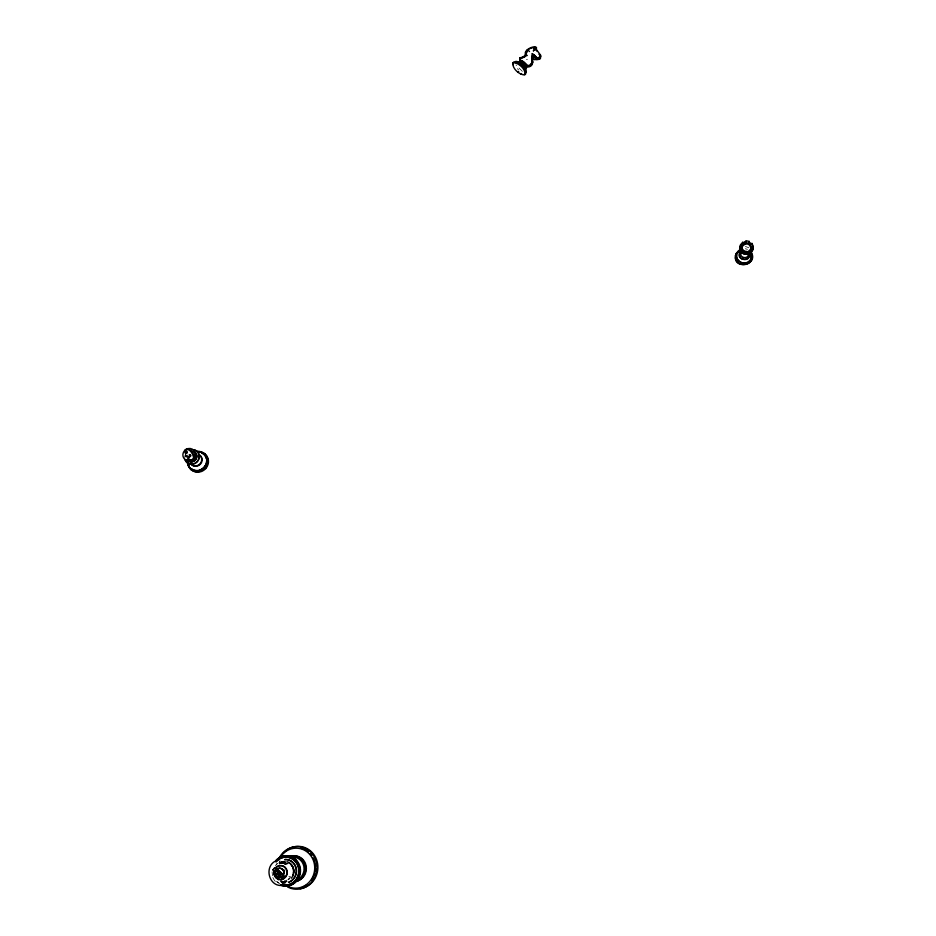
<?xml version="1.0" encoding="UTF-8"?>
<svg xmlns="http://www.w3.org/2000/svg" width="936" height="936" viewBox="0 0 936 936"><rect width="100%" height="100%" fill="white"/><g stroke="black" fill="none" stroke-linecap="round" stroke-linejoin="round"><path stroke-width="0.7" stroke-dasharray="4.68 3.51" d="M284.111 863.402L285.772 860.851M288.382 879.197L290.09 877.629M286.779 864.115L288.019 863.53A9.079 8.518 -82.2 0 0 279.454 863.998M286.357 880.238L286.603 880.156A9.079 8.518 -82.2 0 1 284.404 880.612M287.726 863.647L284.602 864.478A6.704 6.295 -82.3 0 1 287.855 864.267M281.467 862.957L287.715 863.495M282.59 862.664L281.689 862.898A9.067 8.506 -82.2 0 1 288.183 863.378M745.442 246.449L748.894 247.794M288.838 876.388L290.499 876.517M745.302 248.754L747.443 249.304M522.346 71.37L515.97 65.029M189.575 457.669A9.524 8.939 -45.3 0 1 190.991 455.633L190.312 455.048A10.483 9.84 -45.3 0 0 188.768 457.283M189.025 454.194L191.201 456.101M517.327 68.656L518.696 70.013M280.227 880.729L282.731 883.853M272.727 875.698A15.128 14.192 -82.3 0 1 272.095 871.825M283.468 862.852A12.905 12.133 -82.7 0 1 284.602 860.933M283.07 863.694A11.84 11.127 -82.6 0 1 284.731 861.143M285.644 882.929A11.723 10.998 -82.2 0 1 280.063 881.712M275.395 866.011A11.723 10.998 -82.2 0 1 277.044 863.483M290.324 877.558A9.079 8.518 -82.2 0 1 288.616 879.115M280.589 863.706A9.044 8.482 -82.2 0 1 289.06 863.144M289.727 878.764A9.044 8.482 -82.2 0 1 287.715 879.793M283.585 883.151A20.288 19.071 -82.8 0 1 281.853 881.267M283.152 883.128A20.019 18.814 -82.8 0 1 281.443 881.256M282.134 863.203A12.964 12.18 -82.6 0 1 283.28 861.272M279.759 883.561A13.993 13.139 -82.3 0 1 276.939 881.513M284.333 883.514A21.294 20.019 -82.9 0 1 280.964 879.302M282.379 882.882A21.364 20.089 -82.8 0 1 280.683 880.764M279.103 862.98A10.226 9.594 -82.2 0 1 288.686 862.348M287.153 881.185A10.226 9.594 -82.2 0 1 282.181 881.501M278.869 863.039A10.237 9.606 -82.2 0 1 288.452 862.407M286.931 881.256A10.237 9.606 -82.2 0 1 281.947 881.583M279.15 862.933A19.176 18.03 -82.8 0 1 279.958 860.558M286.088 882.777A11.712 10.986 -82.2 0 1 278.179 879.852M276.331 864.993A11.712 10.986 -82.2 0 1 277.501 863.355M282.801 863.027A12.94 12.156 -82.7 0 1 283.936 861.108M275.336 881.455A15.151 14.215 -82.3 0 1 272.259 875.827M278.53 883.046A14.005 13.151 -82.2 0 1 276.717 881.583M279.302 864.022A19.153 17.995 -82.8 0 1 279.969 861.623M186.252 457.142A5.534 5.183 -45.2 0 1 186.393 455.75M186.018 456.967A5.534 5.195 -45.2 0 1 186.159 455.563M189.283 457.435A9.535 8.95 -45.3 0 1 190.698 455.399M185.819 456.054A4.68 4.387 -45.1 0 1 185.936 454.873M189.446 458.359A3.182 2.983 -45.2 0 1 190.792 454.767M188.815 458.593A3.873 3.639 -45.2 0 1 190.441 454.229M184.766 457.681A7.523 7.055 -45.2 0 1 185.644 453.972M188.932 457.271A9.945 9.337 -45.3 0 1 190.406 455.153M188.651 457.049A9.945 9.337 -45.3 0 1 190.113 454.919M185.796 456.323A5.008 4.692 -45.1 0 1 185.925 455.06M185.492 456.089A5.008 4.692 -45.1 0 1 185.62 454.826M188.171 458.64A3.884 3.639 -45.2 0 1 188.066 454.896M188.054 458.78A3.896 3.65 -45.1 0 1 187.434 458.055M187.024 457.189A3.896 3.65 -45.1 0 1 186.978 455.235M189.435 457.821A10.46 9.828 -45.4 0 1 190.991 455.586M527.366 59.26A3.112 2.749 -5.3 0 1 526.477 59.647"/><path stroke-width="1.4" d="M537.159 51.457L535.661 48.555C537.381 44.156 523.271 49.14 525.447 54.346A5.464 4.82 -5.5 0 1 520.077 57.681L520.088 61.39L520.053 59.916L527.775 65.543A4.645 4.107 -5.1 0 0 532.537 61.355L532.537 62.829A4.633 4.107 -5.1 0 1 527.787 67.018C526.441 64.315 523.294 59.951 520.065 60.653M535.661 50.041L536.492 47.397M535.661 48.555L540.68 55.271L540.423 58.547L539.487 59.214C535.825 61.027 536.995 55.727 533.064 54.733L532.537 62.829M748.332 253.82C748.812 260.313 737.568 257.529 741.698 252.147M749.221 255.961L749.268 254.744M752.848 249.07L753.211 246.379L751.994 243.418L750.391 244.53L751.257 246.624L750.637 249.631L749.116 251.421L746.846 252.287M751.421 257.306L750.099 252.112M752.287 258.067L751.83 253.96M735.474 255.645C733.134 270.832 759.728 264.549 750.871 251.819M736.714 255.06C735.38 262.255 745.793 265.765 749.947 260.266M739.534 254.159C738.574 259.588 747.022 261.39 749.011 256.569M739.861 247.034C737.814 255.61 752.24 257.049 752.977 248.648M745.629 252.287L742.587 250.614L741.803 247.268M532.444 53.598L531.625 58.36M532.678 53.914L532.046 61.858A4.189 3.709 -5.1 0 1 530.384 64.362M532.081 62.817L532.678 55.388L532.128 57.576L534.503 59.67L537.17 59.354M515.174 62.642L515.876 61.343C520.814 61.612 526.289 66.713 526.313 71.721L525.751 72.189M513.256 62.513L513.314 64.689M525.611 68.831C525.599 65.497 521.972 62.115 518.696 61.952L518.333 62.267M525.576 72.505C525.47 67.041 519.316 61.741 513.876 61.975L512.659 63.157C512.729 68.878 518.965 74.599 524.546 74.985L525.19 74.459C525.248 68.714 518.837 62.946 513.279 62.607M739.756 247.443L740.54 244.822L742.716 242.272L743.687 244.378L742.716 242.272M739.814 248.648L741.944 247.759L742.798 249.853L741.019 251.62L745.126 254.077M741.768 247.385L743.863 243.723M741.019 251.62L742.798 249.853M741.768 248.414L741.944 247.759M742.131 246.285L745.945 243.524L745.933 241.043L747.665 241.043L749.327 241.465L748.332 243.816L751.035 247.396M745.945 243.524L745.933 241.043M744.67 251.234L743.687 253.574L744.67 251.234L747.068 251.527L747.08 253.995L750.298 252.767L752.661 249.573L750.859 248.871L749.151 251.304L746.881 252.17L747.08 253.995M748.332 243.816L749.327 241.465M746.881 252.17L747.068 251.527M749.373 244.378L750.204 245.185L750.391 244.53M750.204 245.185L751.994 243.418M750.672 249.514L750.859 248.871M752.474 250.216L752.661 249.573M540.376 56.967L540.68 56.02L539.405 54.686M750.859 259.073L751.152 253.293M735.392 255.961L736.129 253.621L738.925 250.345M742.412 259.096L743.055 257.517M527.647 50.064L525.868 54.487A5.908 5.207 -5.5 0 1 524.113 56.768M750.976 258.675C746.472 270.176 729.226 257.926 739.744 250.403M751.737 259.775C748.636 267.017 736.222 265.906 735.403 257.728M736.035 253.948L738.843 250.672M737.17 253.691L739.627 250.813M739.756 253.562L740.446 252.509M540.423 57.073L536.96 58.278M535.661 49.304L536.492 48.145L535.848 47.631M280.496 872.036L279.15 872.738L280.309 872.832M279.256 876.353L280.671 874.68L280.449 873.241L276.342 870.55L274.927 872.212L279.256 876.353L279.045 874.903L279.7 875.16M279.103 875.335L281.935 878.506L284.673 876.435L281.104 873.499M282.602 878.307L284.006 876.634M284.673 876.435L281.935 878.506M275.582 872.083L272.902 869.872L274.318 868.21L275.675 867.836L278.483 870.983M277.091 874.282L278.507 872.609M518.123 72.248L518.72 71.604M520.978 74.178L521.563 73.546M184.778 450.345C189.06 446.753 193.413 454.44 193.612 457.985C195.331 453.738 188.768 445.922 184.673 450.38M274.541 861.529C264.221 867.976 269.264 886.45 281.748 885.456M741.172 244.483L742.423 243.337M741.546 251.07C732.537 259.178 752.111 264.303 749.128 252.989M527.693 50.146L528.372 49.596M529.156 49.105L529.998 48.625M534.07 47.876L535.205 47.245M533.169 47.935L535.029 47.619M742.54 242.927L745.746 241.699M747.548 253.785L748.636 253.211M539.791 57.19L537.17 57.88L533.625 54.803M539.779 58.675L537.966 58.945M272.902 869.872L273.593 869.684M530.958 48.239L531.976 47.97M743.956 242.529L745.629 242.12M744.728 243.933L748.297 243.933M515.151 62.127L516.029 62.022M751.257 246.624L753.211 246.379M751.058 247.268L753.024 247.034M525.693 68.082L526.652 67.708C526.652 64.385 523.013 60.992 519.749 60.828L519.41 62.419M524.137 74.447L525.786 73.815C526.126 68.48 520.51 64.35 516.204 62.162M746.132 242.869L748.519 243.161M747.267 253.352L743.863 252.931M740.54 244.822L742.33 245.524M740.364 245.466L742.154 246.168M280.449 873.241L282.637 874.095L278.343 869.989L278.542 871.416M749.139 242.12L751.807 244.074M744.494 251.878L742.622 250.497M527.775 49.924L529.53 51.55M535.848 48.38L536.492 48.894M526.746 65.52L527.775 66.28A4.645 4.107 -5.1 0 0 532.537 62.092M532.116 53.656L535.532 56.078M533.064 55.47L536.96 59.026L540.072 58.254L540.505 56.464M190.722 469.357L191.389 469.872M205.101 468.035L205.756 468.55M185.948 452.111C187.867 454.837 184.392 449.771 186.135 452.263M274.318 868.21L277.887 871.159M204.656 453.714L205.312 454.252M539.042 54.194L540.13 55.201M276.342 870.55L280.671 874.68M742.903 253.2L741.487 251.398M536.96 59.764L533.064 56.218L533.064 54.733M280.519 873.674L283.351 876.845M749.327 250.661L750.485 252.123M749.151 251.304L750.298 252.767M741.207 250.977L739.99 248.005M531.812 57.587L532.081 61.343M520.077 57.681L520.1 59.155A5.452 4.809 -5.5 0 0 520.673 59.132M527.436 49.666L525.459 55.095A5.452 4.82 -5.5 0 1 524.628 56.452M534.082 47.408L534.082 48.157M277.278 868.912A4.692 4.399 -81.9 0 1 282.906 875.92M280.976 877.266A4.692 4.399 -81.9 0 1 275.734 870.726M279.77 858.09A20.019 18.814 -82.8 0 1 305.288 850.695A20.019 18.814 -82.8 0 1 312.39 877.523A20.019 18.814 -82.8 0 1 287.188 886.053M289.914 856.545A12.94 12.156 -82.7 0 1 305.475 865.777A12.94 12.156 -82.7 0 1 295.203 881.583M283.081 853.503A21.294 20.019 -82.9 0 1 315.736 857.668A21.294 20.019 -82.9 0 1 300.093 888.72M279.068 858.335A21.364 20.089 -82.8 0 1 306.177 848.8A21.364 20.089 -82.8 0 1 314.742 877.453A21.364 20.089 -82.8 0 1 287.621 886.977M276.143 861.787A13.993 13.139 -82.3 0 1 297.765 864.934A13.993 13.139 -82.3 0 1 286.416 885.011M285.269 885.035A13.993 13.139 -82.3 0 1 282.988 884.754M292.441 857.177A11.84 11.127 -82.6 0 1 303.814 866.209A11.84 11.127 -82.6 0 1 297.238 879.828M275.909 861.845A14.005 13.151 -82.2 0 1 292.687 859.189A14.005 13.151 -82.2 0 1 297.777 876.26A14.005 13.151 -82.2 0 1 282.766 884.824M289.259 856.709A12.964 12.18 -82.6 0 1 304.574 864.864A12.964 12.18 -82.6 0 1 296.642 881.267M300.526 848.133A20.288 19.071 -82.8 0 1 304.083 849.291M305.206 849.829A20.288 19.071 -82.8 0 1 308.342 851.935M310.19 853.679A20.288 19.071 -82.8 0 1 311.805 855.679M313.15 857.867A20.288 19.071 -82.8 0 1 314.648 861.494M314.987 862.758A20.288 19.071 -82.8 0 1 315.549 866.689M315.572 868.011A20.288 19.071 -82.8 0 1 315.139 871.978M314.835 873.265A20.288 19.071 -82.8 0 1 313.993 875.792M313.455 876.997A20.288 19.071 -82.8 0 1 311.419 880.378M306.786 884.894A20.288 19.071 -82.8 0 1 302.269 887.223M284.661 859.552A11.723 10.998 -82.2 0 1 295.998 868.994A11.723 10.998 -82.2 0 1 288.475 882.344M275.839 867.871A7.02 6.587 -82 0 1 285.164 867.262A7.02 6.587 -82 0 1 285.562 877.172A7.02 6.587 -82 0 1 276.249 877.769M275.137 876.388A7.02 6.587 -82 0 1 274.271 871.112M275.348 861.026A15.151 14.215 -82.3 0 1 294.185 858.64A15.151 14.215 -82.3 0 1 298.268 878.214A15.151 14.215 -82.3 0 1 280.379 885.128M285.117 859.435A11.712 10.986 -82.2 0 1 296.443 868.865A11.712 10.986 -82.2 0 1 288.931 882.192M276.167 869.778A4.703 4.411 -81.9 0 1 282.391 869.368A4.703 4.411 -81.9 0 1 282.672 875.991M281.783 876.798A4.703 4.411 -81.9 0 1 275.5 870.796M275.488 867.964A7.032 6.587 -82 0 1 286.205 869.275A7.032 6.587 -82 0 1 281.209 879.559A7.032 6.587 -82 0 1 273.909 871.217M275.816 860.909A15.128 14.192 -82.3 0 1 294.618 858.534A15.128 14.192 -82.3 0 1 298.701 878.073A15.128 14.192 -82.3 0 1 280.835 884.976M288.686 862.348A10.226 9.594 -82.2 0 1 291.353 878.249M288.452 862.407A10.237 9.606 -82.2 0 1 292.57 876.108M290.558 856.381A12.905 12.133 -82.7 0 1 306.189 866.151A12.905 12.133 -82.7 0 1 294.793 881.49M284.064 870.024A4.692 4.399 -82 0 1 284.556 871.123M290.885 864.454A9.044 8.482 -82.2 0 1 293.459 873.019M195.285 454.182A5.008 4.692 -45.1 0 1 188.335 460.29M195.074 456.452A5.008 4.692 -45.1 0 1 192.898 459.599M191.74 460.196A5.008 4.692 -45.1 0 1 188.042 460.056M199.625 451.807A9.945 9.337 -45.3 0 1 207.043 461.261A9.945 9.337 -45.3 0 1 198.537 470.808A9.945 9.337 -45.3 0 1 188.183 464.642M196.841 451.48A9.945 9.337 -45.3 0 1 206.774 460.196A9.945 9.337 -45.3 0 1 197.402 470.691A9.945 9.337 -45.3 0 1 187.492 461.963M198.947 454.685A6.283 5.897 -45.3 0 1 200.491 464.116A6.283 5.897 -45.3 0 1 190.874 463.741M203.159 452.849A10.46 9.828 -45.4 0 1 208.003 464.642A10.46 9.828 -45.4 0 1 196.888 472.189A10.46 9.828 -45.4 0 1 188.218 462.992M197.402 451.421A10.483 9.84 -45.3 0 1 207.862 460.606A10.483 9.84 -45.3 0 1 197.999 471.674A10.483 9.84 -45.3 0 1 187.551 462.466M202.071 453.141A9.524 8.939 -45.3 0 1 205.195 466.467A9.524 8.939 -45.3 0 1 191.353 468.643M201.79 452.907A9.535 8.95 -45.3 0 1 206.271 458.09M206.657 460.442A9.535 8.95 -45.3 0 1 206.411 462.852M205.557 465.169A9.535 8.95 -45.3 0 1 200.07 469.989M197.683 470.527A9.535 8.95 -45.3 0 1 195.285 470.434M185.773 449.549A6.318 5.92 -45.1 0 1 194.372 457.096M193.436 458.453A6.318 5.92 -45.1 0 1 184.766 459.26A6.318 5.92 -45.1 0 1 184.532 450.637M194.758 456.394A4.68 4.387 -45.1 0 1 194.337 457.529M190.476 460.161A4.68 4.387 -45.1 0 1 189.294 460.114M193.74 449.83A7.523 7.055 -45.2 0 1 199.345 456.979A7.523 7.055 -45.2 0 1 192.898 464.197A7.523 7.055 -45.2 0 1 185.071 459.541M191.658 449.596A7.523 7.055 -45.2 0 1 199.111 455.551A7.523 7.055 -45.2 0 1 193.331 463.905A7.523 7.055 -45.2 0 1 184.872 459.389M192.851 451.363A5.534 5.183 -45.2 0 1 195.952 459.506A5.534 5.183 -45.2 0 1 187.048 459.751M199.813 455.177A6.295 5.908 -45.3 0 1 200.07 463.776A6.295 5.908 -45.3 0 1 191.435 464.572M195.051 457.096A3.884 3.639 -45.2 0 1 190.511 460.184M193.927 451.597A5.534 5.195 -45.2 0 1 195.285 459.892A5.534 5.195 -45.2 0 1 186.814 459.564M523.832 57.201A5.452 4.82 -5.5 0 1 523.376 57.529M521.808 58.196A5.452 4.82 -5.5 0 1 520.088 58.418M527.331 55.353A3.124 2.761 -5.3 0 1 525.775 55.856L520.685 58.055A5.908 5.207 -5.5 0 0 521.914 57.845M523.61 57.108A5.908 5.207 -5.5 0 1 522.51 57.646M525.47 55.832A5.452 4.809 -5.5 0 1 524.967 56.757M531.753 64.28A4.189 3.709 -5.1 0 1 530.396 65.836M277.278 873.335L278.308 873.557L277.278 873.335M536 47.443L533.415 50.825L536 47.443M186.17 453.422A1.205 1.123 -45 0 0 187.13 451.585A1.205 1.123 -45 0 0 185.117 451.772A1.205 1.123 -45 0 0 186.17 453.422"/></g></svg>
